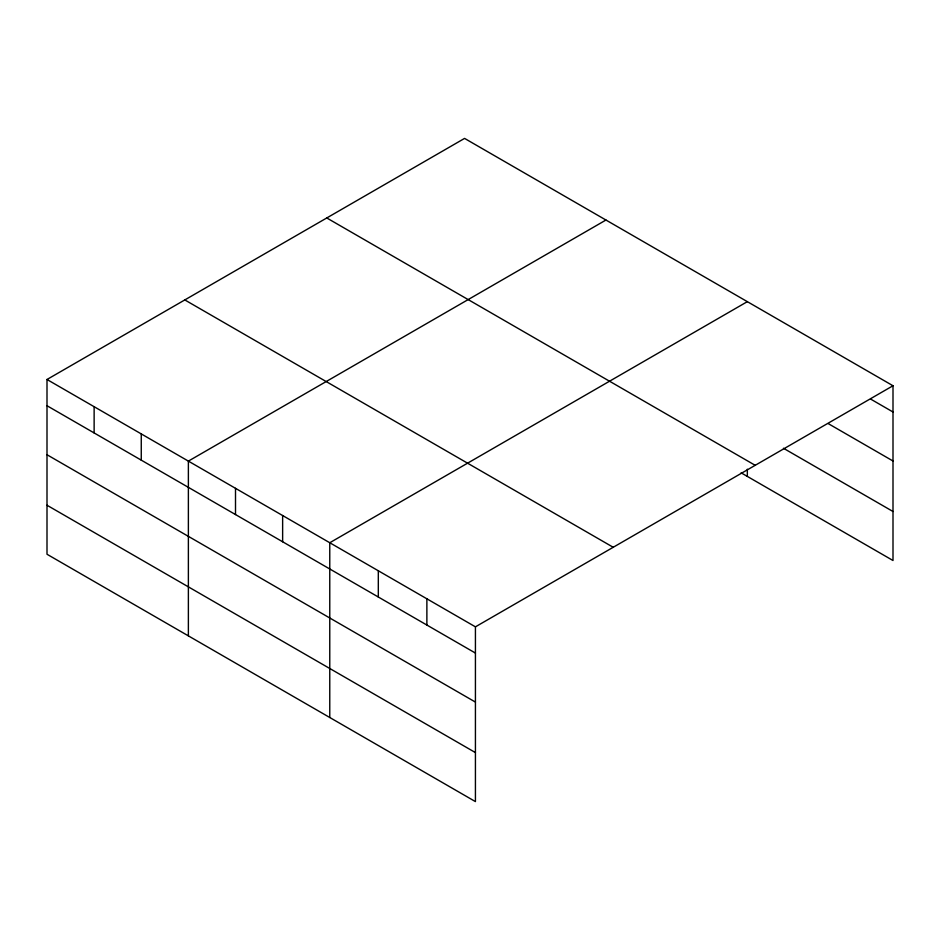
<?xml version="1.0" encoding="UTF-8"?>
<svg xmlns="http://www.w3.org/2000/svg" width="940" height="940" viewBox="0 0 940 940"><rect width="100%" height="100%" fill="white"/><g stroke="black" fill="none" stroke-linecap="round" stroke-linejoin="round"><path stroke-width="1.41" d="M475.429 702.086L475.429 626.839L47 379.49L47 554.248L475.429 801.597L475.429 702.086L47 454.737M47 379.49L464.572 138.403L893 385.753L893 560.51L741.131 472.832M605.959 220.03L188.376 461.117L188.376 635.863M747.335 301.658L329.764 542.744L329.764 717.49M475.429 626.839L893 385.753M870.593 399.054L893 411.99M828.258 423.623L893 461M783.443 448.251L893 511.501M326.779 217.963L755.196 465.312M184.804 299.93L613.221 547.28M47 405.728L475.429 653.077M47 505.238L475.429 752.587M747.335 469.201L747.335 476.404M426.878 598.803L426.878 625.041M378.315 570.78L378.315 597.018M282.635 515.531L282.635 541.769M235.505 488.33L235.505 514.568M141.258 433.904L141.258 460.142M94.129 406.703L94.129 432.94"/></g></svg>
